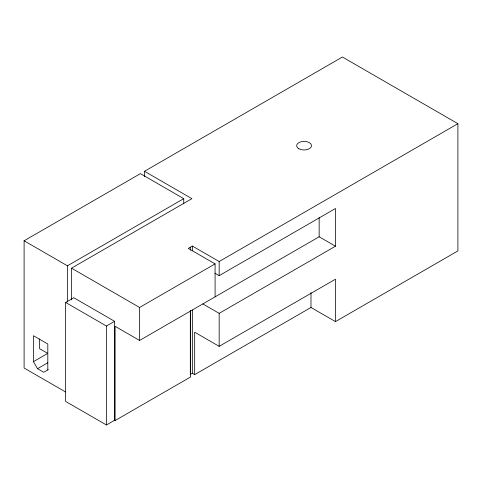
<?xml version="1.0" encoding="UTF-8"?>
<svg xmlns="http://www.w3.org/2000/svg" width="482" height="482" viewBox="0 0 482 482"><rect width="100%" height="100%" fill="white"/><g stroke="black" fill="none" stroke-linecap="round" stroke-linejoin="round"><path stroke-width="0.72" d="M65.498 391.92L24.1 368.019L24.1 240.789L140.407 173.641L183.744 198.662L183.744 203.928M144.486 176.551L144.486 171.285L342.413 57.015L457.9 123.687L457.9 250.917L335.472 321.602L310.986 307.468L194.68 374.616L192.354 373.273L190.318 374.448L190.318 310.456M24.1 240.789L67.438 265.811L183.744 198.662M71.523 299.786L71.523 268.167L191.908 198.662L144.486 171.285M65.642 302.467L73.806 297.755L114.614 321.319L114.614 420.274L106.45 424.985L65.642 401.428L65.642 302.467L106.45 326.031L114.614 321.319M457.9 123.687L219.165 261.521L192.354 246.043L188.275 248.399L215.086 263.877L215.086 296.864M48.242 369.676L43.729 372.285L37.524 368.7L33.445 361.633L47.76 353.366M71.523 268.167L139.587 307.462L215.086 263.877M37.524 368.7L47.845 362.747M214.918 273.204L219.165 275.656L335.472 208.507L335.472 246.206L219.165 313.354L202.844 303.931M114.614 420.274L115.102 420.557L115.102 326.314L139.587 340.449L319.15 236.783L335.472 246.206M194.68 374.616L194.68 332.206L219.165 346.341L335.472 279.192L335.472 321.602M115.102 420.557L190.601 376.972L190.601 310.402M47.688 353.36L39.566 348.673L39.566 338.93M319.15 217.563L319.15 236.783M310.986 292.586L310.986 307.468M219.165 261.521L219.165 275.656M219.165 313.354L219.165 346.341M192.354 246.043L192.354 250.556M192.354 310.034L192.354 373.273M190.318 247.218L190.318 250.23M139.587 307.462L139.587 340.449M106.45 326.031L106.45 424.985M67.438 265.811L67.438 301.943M47.808 369.923L47.808 344.009L33.445 335.713L33.445 361.633M298.816 148.721A7.447 4.302 0 0 0 311.276 146.793A7.447 4.302 0 0 0 302.154 141.527A7.447 4.302 0 0 0 298.816 148.721"/></g></svg>
